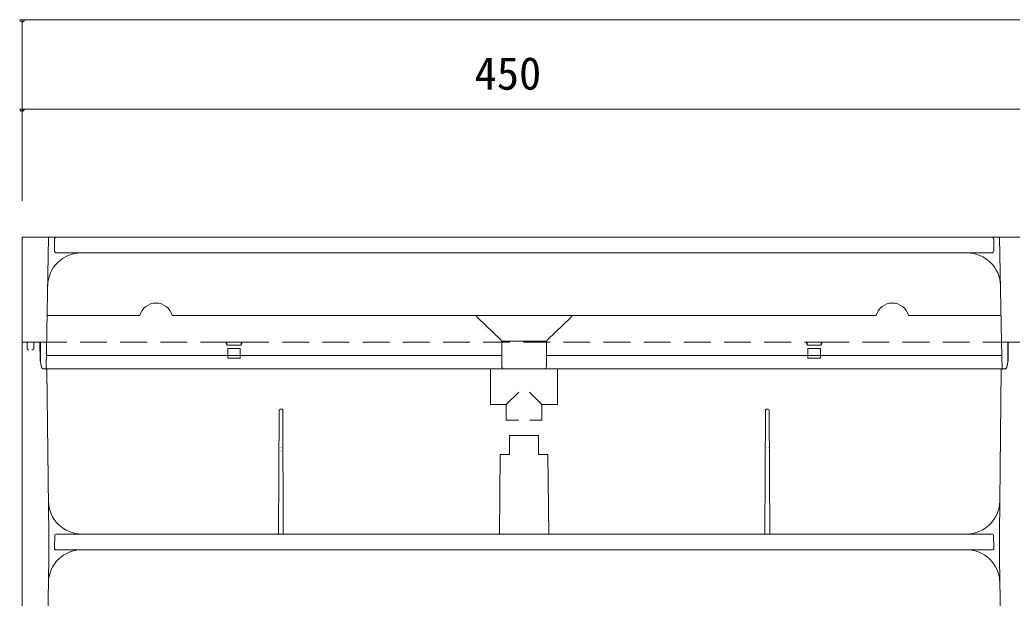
# Model space of a CAD drawing. Units: millimetres, scale not verified. Extents: x -1916 to 1917, y -1364 to 1364.
# Drawn here: x -1135.6 to -690.9, y 786.4 to 1045.5 of the extents above; entities that cross this region are included whole.
import ezdxf
from ezdxf.enums import TextEntityAlignment as Align

# ---------------------------------------------------------------- set-up
doc = ezdxf.new("R2010")
doc.units = ezdxf.units.MM
doc.header["$LTSCALE"] = 10
doc.linetypes.add('DASHED1', pattern=[1.8, 1.2, -0.6])
for name, color, linetype, lineweight in [('0-5_A-6', 7, 'Continuous', 18), ('0-8_A-A', 5, 'Continuous', 18), ('2-1', 7, 'Continuous', 18), ('2-2', 7, 'Continuous', 18)]:
    doc.layers.add(name, color=color, linetype=linetype, lineweight=lineweight)
doc.styles.add('ＭＳ ゴシック', font='')
doc.styles.get('ＭＳ ゴシック').set_extended_font_data('MS Gothic')

msp = doc.modelspace()

# ---------------------------------------------------------------- linework, layer by layer
at = {"layer": '0-5_A-6'}
for p, q in [((-1133.62, 1045.49), (-1135.62, 1045.49)), ((-1134.62, 1045.49), (-1134.62, 964.48)), ((-1134.62, 1045.49), (219.38, 1045.49)), ((-1133.62, 1005.52), (-1135.62, 1005.52)), ((-1134.62, 1005.52), (-684.62, 1005.52))]:
    msp.add_line(p, q, dxfattribs=at)
for centre in [(-1134.62, 1045.49), (-1134.62, 1005.52)]:
    msp.add_arc(centre, 1, 180, 0, dxfattribs=at)
at = {"layer": '0-8_A-A'}
for p, q in [((-911.84, 889.09), (-924.62, 889.09)), ((-924.62, 889.09), (-924.62, 873.09)), ((-894.62, 889.09), (-907.4, 889.09)), ((-894.62, 889.09), (-894.62, 873.09)), ((-912, 878.71), (-917.62, 873.09)), ((-901.62, 873.09), (-907.24, 878.71)), ((-917.62, 873.09), (-924.62, 873.09)), ((-917.62, 873.09), (-917.62, 866.09)), ((-894.62, 873.09), (-901.62, 873.09)), ((-901.62, 873.09), (-901.62, 866.09)), ((-912.19, 866.09), (-917.62, 866.09)), ((-901.62, 866.09), (-907.05, 866.09))]:
    msp.add_line(p, q, dxfattribs=at)
at = {"layer": '2-1'}
for p, q in [((-1134.62, 948.09), (-684.62, 948.09)), ((-1122.73, 948.09), (-1123.84, 889.09)), ((-696.51, 948.09), (-695.62, 901.09)), ((-1120.12, 947.09), (-1120.12, 942.09)), ((-699.12, 947.09), (-699.12, 942.09)), ((-700.12, 941.09), (-1119.12, 941.09)), ((-1123.39, 913.09), (-1123.39, 913.09)), ((-1123.39, 913.09), (-1081.84, 913.09)), ((-1081.85, 913.09), (-1081.85, 913.09)), ((-751.85, 913.09), (-1067.39, 913.09)), ((-1067.39, 913.09), (-1067.39, 913.09)), ((-920.23, 902.33), (-930.38, 912.06)), ((-899, 902.33), (-888.85, 912.06)), ((-751.85, 913.09), (-751.85, 913.09)), ((-695.84, 913.09), (-737.39, 913.09)), ((-737.39, 913.09), (-737.39, 913.09)), ((-695.84, 913.09), (-695.84, 913.09)), ((-1126.42, 892.51), (-1126.42, 901.09)), ((-919.62, 901.58), (-899.62, 901.58)), ((-919.62, 900.88), (-919.62, 890.09)), ((-899.62, 900.88), (-899.62, 890.09)), ((-695.62, 901.09), (-695.39, 889.09)), ((-692.82, 892.51), (-692.82, 901.09)), ((-684.62, 901.09), (-692.82, 901.09)), ((-1123.73, 895.09), (-919.62, 895.09)), ((-695.5, 895.09), (-899.62, 895.09)), ((-1125.89, 889.88), (-1126.37, 892.08)), ((-693.34, 889.88), (-692.86, 892.08)), ((-1124.92, 889.09), (-694.32, 889.09))]:
    msp.add_line(p, q, dxfattribs=at)
at = {"layer": '2-1', "linetype": 'DASHED1'}
for p, q in [((-1132.32, 898.39), (-1132.32, 900.84)), ((-1129.42, 900.84), (-1129.42, 898.39))]:
    msp.add_line(p, q, dxfattribs=at)
at = {"layer": '2-1'}
msp.add_lwpolyline([(-1134.62, 948.09), (-1134.62, 901.09), (-1126.42, 901.09)], dxfattribs=at)
for centre, radius, start, end in [((-1119.12, 947.09), 0.999, 89.9604, 180.0395), ((-700.12, 947.09), 0.999, 359.9604, 90.0396), ((-1108.14, 926.09), 15, 90, 178.9131), ((-1119.12, 942.09), 0.999, 179.9605, 270.0396), ((-711.09, 926.09), 15, 1.0869, 90), ((-700.12, 942.09), 0.999, 269.9604, 0.0396), ((-1074.62, 911.09), 7.5, 89.9999, 164.5329), ((-1074.62, 911.09), 7.5, 15.5228, 90.0034), ((-744.62, 911.09), 7.5, 89.9966, 164.4772), ((-744.62, 911.09), 7.5, 15.4671, 90.0001), ((-927.62, 914.94), 4, 207.6016, 226.2222), ((-891.62, 914.94), 4, 313.7778, 332.3984), ((-921.67, 900.86), 2.05, 0.6121, 45.6068), ((-897.57, 900.86), 2.05, 134.3932, 179.3879), ((-1124.42, 892.51), 2, 180, 192.3382), ((-1124.91, 890.09), 1, 192.339, 231.1698), ((-918.62, 890.09), 1, 179.9994, 263.5534), ((-900.62, 890.09), 1, 276.4466, 0.0006), ((-694.32, 890.09), 1, 308.8302, 347.661), ((-694.82, 892.51), 2, 347.6618, 0), ((-1124.94, 890.04), 0.938, 230.503, 251.825), ((-1124.91, 890.12), 1.03, 251.4761, 269.4896), ((-694.33, 890.12), 1.03, 270.5104, 288.5239), ((-694.29, 890.04), 0.938, 288.175, 309.497)]:
    msp.add_arc(centre, radius, start, end, dxfattribs=at)
at = {"layer": '2-1', "linetype": 'DASHED1'}
for centre, radius, start, end in [((-1132.57, 900.84), 0.25, 359.9996, 90), ((-1132.57, 900.84), 0.25, 359.9996, 90), ((-1131.52, 898.39), 0.8, 179.9998, 270.0003), ((-1130.22, 898.39), 0.8, 269.9997, 0.0002), ((-1129.17, 900.84), 0.25, 89.9954, 180.0057), ((-1129.17, 900.84), 0.25, 89.9954, 180.0057)]:
    msp.add_arc(centre, radius, start, end, dxfattribs=at)
at = {"layer": '2-2'}
for p, q in [((-1134.62, 808.59), (-1134.62, 901.09)), ((-1126.62, 901.09), (-1126.62, 901.09)), ((-1126.62, 901.09), (-1126.62, 901.09)), ((-692.62, 901.09), (-692.66, 892.89)), ((-692.62, 901.09), (-684.62, 901.09)), ((-692.62, 901.09), (-692.62, 901.09)), ((-692.62, 901.09), (-692.62, 901.09)), ((-1126.57, 892.89), (-1125.89, 889.79)), ((-692.66, 892.89), (-693.34, 889.79)), ((-1124.82, 888.98), (-1124.86, 888.99)), ((-1124.01, 888.99), (-1123.98, 888.99)), ((-1124.01, 888.99), (-1123.98, 888.99)), ((-1123.98, 888.99), (-1123.48, 888.99)), ((-1123.48, 888.99), (-1123.48, 888.99)), ((-696.62, 815.09), (-695.76, 888.99)), ((-695.76, 888.99), (-695.76, 888.99)), ((-695.24, 888.99), (-695.76, 888.99)), ((-695.76, 888.99), (-695.76, 888.99)), ((-694.38, 888.99), (-694.41, 888.98)), ((-1019.42, 870.59), (-1019.7, 815.09)), ((-1018.92, 871.09), (-1018.31, 871.09)), ((-1017.54, 815.09), (-1017.81, 870.58)), ((-801.7, 815.09), (-801.42, 870.58)), ((-800.31, 871.09), (-800.92, 871.09)), ((-799.81, 870.59), (-799.81, 870.59)), ((-799.81, 870.59), (-799.81, 870.59)), ((-799.81, 870.59), (-799.81, 870.59)), ((-799.81, 870.59), (-799.54, 815.09)), ((-916.12, 859.29), (-916.12, 850.79)), ((-916.12, 859.29), (-903.12, 859.29)), ((-903.12, 859.29), (-903.12, 850.79)), ((-1019, 854.05), (-1019, 854.05)), ((-1018.23, 854.05), (-1018.23, 854.05)), ((-801, 854.05), (-801, 854.05)), ((-800.23, 854.05), (-800.23, 854.05)), ((-1019.01, 852.34), (-1019.01, 852.34)), ((-1019.01, 852.13), (-1019.01, 852.13)), ((-1019, 853.84), (-1019, 853.84)), ((-1018.23, 853.84), (-1018.23, 853.84)), ((-1018.22, 852.34), (-1018.22, 852.34)), ((-1018.22, 852.13), (-1018.22, 852.13)), ((-920.67, 815.09), (-920.3, 850.79)), ((-920.3, 850.79), (-916.12, 850.79)), ((-898.93, 850.79), (-903.12, 850.79)), ((-898.93, 850.79), (-898.56, 815.09)), ((-801.01, 852.34), (-801.01, 852.34)), ((-801.01, 852.13), (-801.01, 852.13)), ((-801, 853.84), (-801, 853.84)), ((-800.23, 853.84), (-800.23, 853.84)), ((-800.22, 852.34), (-800.22, 852.34)), ((-800.22, 852.13), (-800.22, 852.13)), ((-1122.62, 815.09), (-1122.62, 808.59)), ((-1120.11, 808.6), (-1120, 814.6)), ((-1119.5, 815.09), (-699.73, 815.09)), ((-699.23, 814.6), (-699.13, 808.6)), ((-696.62, 815.09), (-696.62, 808.59)), ((-1134.62, 751.09), (-1134.62, 808.59)), ((-1122.62, 808.59), (-1122.62, 803.8)), ((-699.63, 808.09), (-1119.61, 808.09)), ((-1107.82, 808.09), (-1107.82, 808.09)), ((-1107.82, 808.09), (-1107.82, 808.09)), ((-711.42, 808.09), (-711.41, 808.09)), ((-711.42, 808.09), (-711.41, 808.09)), ((-696.62, 803.8), (-696.62, 808.59)), ((-1122.62, 803.8), (-1123.84, 739.09)), ((-696.62, 803.8), (-695.39, 739.09))]:
    msp.add_line(p, q, dxfattribs=at)
at = {"layer": '2-2', "linetype": 'DASHED1', "lineweight": 9}
msp.add_line((-1126.62, 901.09), (-1043.27, 901.09), dxfattribs=at)
at = {"layer": '2-2', "linetype": 'DASHED1'}
for p, q in [((-1043.27, 901.09), (-1042.82, 899.72)), ((-1042.82, 901.09), (-1043.27, 901.09)), ((-1042.82, 899.72), (-1042.82, 901.09)), ((-1042.82, 901.09), (-1036.42, 901.09)), ((-1036.42, 899.72), (-1042.82, 899.72)), ((-1036.42, 901.09), (-1036.42, 899.72)), ((-1035.97, 901.09), (-783.27, 901.09)), ((-782.82, 901.09), (-783.27, 901.09)), ((-783.27, 901.09), (-782.82, 899.72)), ((-782.82, 899.72), (-782.82, 901.09)), ((-776.42, 901.09), (-782.82, 901.09)), ((-782.82, 899.72), (-776.42, 899.72)), ((-776.42, 899.72), (-776.42, 901.09)), ((-775.97, 901.09), (-776.42, 899.72)), ((-776.42, 901.09), (-775.97, 901.09)), ((-775.97, 901.09), (-692.62, 901.09)), ((-1042.42, 898.19), (-1042.42, 893.99)), ((-1042.42, 893.99), (-1036.82, 893.99)), ((-782.42, 898.19), (-782.42, 893.99)), ((-776.82, 898.19), (-782.42, 898.19)), ((-776.82, 893.99), (-782.42, 893.99)), ((-776.82, 898.19), (-776.82, 893.99))]:
    msp.add_line(p, q, dxfattribs=at)
at = {"layer": '2-2'}
for points in [[(-1134.62, 901.09), (-1126.62, 901.09), (-1126.57, 892.89)], [(-1123.48, 888.99), (-1123.48, 888.99), (-1122.62, 815.09)]]:
    msp.add_lwpolyline(points, dxfattribs=at)
at = {"layer": '2-2', "linetype": 'DASHED1'}
for points in [[(-1036.42, 901.09), (-1035.97, 901.09), (-1036.42, 899.72)], [(-1042.42, 898.19), (-1036.82, 898.19), (-1036.82, 893.99)]]:
    msp.add_lwpolyline(points, dxfattribs=at)
at = {"layer": '2-2'}
msp.add_lwpolyline([(-1019.42, 870.59), (-1019.42, 870.59), (-1019.42, 870.59)], close=True, dxfattribs=at)
for centre, radius, start, end in [((-1018.92, 870.59), 0.5, 90.0002, 179.6515), ((-1018.31, 870.59), 0.501, 358.6138, 89.9483), ((-800.92, 870.59), 0.501, 90.0517, 181.3862), ((-800.31, 870.59), 0.5, 0.3484, 89.9998), ((-1107.79, 830.09), 15, 180.6663, 270), ((-711.44, 830.09), 15, 270, 359.3337), ((-1119.5, 814.59), 0.5, 90, 179), ((-699.73, 814.59), 0.5, 1.0028, 90), ((-1107.82, 793.09), 15, 90, 178.9074), ((-1119.61, 808.59), 0.5, 179, 270), ((-711.42, 793.09), 15, 1.0926, 90), ((-699.63, 808.59), 0.5, 270, 1)]:
    msp.add_arc(centre, radius, start, end, dxfattribs=at)

# ---------------------------------------------------------------- texts
at = {"layer": '0-5_A-6', "style": 'ＭＳ ゴシック'}
msp.add_text('450', height=14.66, dxfattribs=at).set_placement((-931.85, 1009.79), align=Align.BOTTOM_LEFT)

doc.saveas('drawing.dxf')
